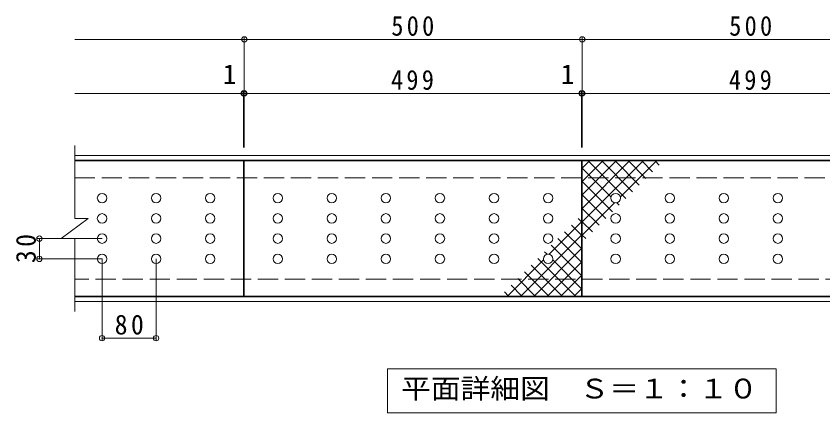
# Model space of a CAD drawing. Units: millimetres on the paper, enlarged 2 times, with parts at other scales. Extents: x -251 to 272, y -274 to 205.
# Drawn here: x -220.2 to 18.5, y 87.3 to 204.8 of the extents above; entities that cross this region are included whole.
import ezdxf
from ezdxf.enums import TextEntityAlignment as Align

# ---------------------------------------------------------------- set-up
doc = ezdxf.new("R2010")
doc.units = ezdxf.units.MM
doc.header["$LTSCALE"] = 2
doc.header["$PDMODE"] = 32
doc.header["$PDSIZE"] = 1.6
doc.linetypes.add('DASHED3', pattern=[4, 3, -1])
for name, color, linetype, lineweight in [('C-1', 2, 'Continuous', 9), ('C-2', 3, 'Continuous', 9), ('C-4', 7, 'Continuous', 9), ('C-5', 7, 'Continuous', 9), ('C-A', 3, 'Continuous', 9)]:
    doc.layers.add(name, color=color, linetype=linetype, lineweight=lineweight)
doc.styles.add('ＭＳ ゴシック', font='')
doc.styles.get('ＭＳ ゴシック').set_extended_font_data('MS Gothic')

msp = doc.modelspace()

# ---------------------------------------------------------------- linework, layer by layer
at = {"layer": 'C-1'}
for p, q in [((-202.87, 163.524), (97.33, 163.524)), ((-202.87, 162.124), (97.33, 162.124)), ((97.33, 121.724), (-202.87, 121.724)), ((97.33, 120.324), (-202.87, 120.324))]:
    msp.add_line(p, q, dxfattribs=at)
at = {"layer": 'C-1', "linetype": 'DASHED3'}
for p, q in [((-202.87, 156.924), (97.33, 156.924)), ((97.33, 126.924), (-202.87, 126.924))]:
    msp.add_line(p, q, dxfattribs=at)
at = {"layer": 'C-2'}
for p, q in [((-202.87, 144.924), (-202.87, 166.524)), ((-152.87, 161.924), (-202.87, 161.924)), ((-152.87, 121.924), (-152.87, 161.924)), ((-206.87, 138.924), (-198.87, 144.924)), ((-202.87, 144.924), (-198.87, 144.924)), ((-206.87, 138.924), (-202.87, 138.924)), ((-202.87, 117.324), (-202.87, 138.924)), ((-152.87, 121.924), (-202.87, 121.924))]:
    msp.add_line(p, q, dxfattribs=at)
for points in [[(-152.67, 121.924), (-152.67, 161.924), (-52.87, 161.924), (-52.87, 121.924)], [(-52.67, 121.924), (-52.67, 161.924), (47.13, 161.924), (47.13, 121.924)]]:
    msp.add_lwpolyline(points, close=True, dxfattribs=at)
at = {"layer": 'C-4'}
for p, q in [((-152.67, 165.924), (-152.67, 198.524)), ((-52.67, 165.924), (-52.67, 198.524)), ((-202.87, 181.924), (-152.67, 181.924)), ((-152.87, 165.924), (-152.87, 182.524)), ((-152.67, 181.924), (-52.87, 181.924)), ((-52.87, 165.924), (-52.87, 182.524)), ((-52.87, 181.924), (-52.67, 181.924)), ((-52.67, 181.924), (47.13, 181.924)), ((-194.77, 138.924), (-213.903, 138.924)), ((-213.303, 132.924), (-213.303, 138.924)), ((-194.77, 132.924), (-213.903, 132.924)), ((-194.77, 132.924), (-194.77, 108.849)), ((-178.77, 132.924), (-178.77, 108.849)), ((-194.77, 109.449), (-178.77, 109.449))]:
    msp.add_line(p, q, dxfattribs=at)
msp.add_lwpolyline([(-202.87, 197.924), (-52.67, 197.924), (97.33, 197.924)], dxfattribs=at)
for p in [(-152.67, 197.924), (-52.67, 197.924), (-152.87, 181.924), (-152.67, 181.924), (-52.87, 181.924), (-52.67, 181.924), (-213.303, 138.924), (-213.303, 132.924), (-194.77, 109.449), (-178.77, 109.449)]:
    msp.add_point(p, dxfattribs=at)
at = {"layer": 'C-5'}
for p, q in [((-110.27, 100.324), (4.73, 100.324)), ((-110.27, 87.324), (-110.27, 100.324))]:
    msp.add_line(p, q, dxfattribs=at)
msp.add_lwpolyline([(4.73, 100.324), (4.73, 87.324), (-110.27, 87.324)], dxfattribs=at)
at = {"layer": 'C-A'}
for p, q in [((-52.67, 159.768), (-50.514, 161.924)), ((-52.67, 155.808), (-46.554, 161.924)), ((-52.67, 151.848), (-42.594, 161.924)), ((-52.67, 147.889), (-38.635, 161.924)), ((-52.67, 143.929), (-34.675, 161.924)), ((-50.867, 161.924), (-39.756, 150.814)), ((-46.907, 161.924), (-37.777, 152.794)), ((-42.947, 161.924), (-35.797, 154.774)), ((-41.405, 151.234), (-30.715, 161.924)), ((-38.987, 161.924), (-33.817, 156.754)), ((-35.027, 161.924), (-31.837, 158.734)), ((-31.068, 161.924), (-29.857, 160.714)), ((-52.67, 159.768), (-44.136, 151.234)), ((-52.67, 155.808), (-43.716, 146.854)), ((-52.67, 151.848), (-45.696, 144.874)), ((-52.67, 139.969), (-43.08, 149.559)), ((-42.461, 149.559), (-41.736, 148.834)), ((-52.67, 147.889), (-47.676, 142.894)), ((-52.87, 143.879), (-62.46, 134.289)), ((-52.87, 143.879), (-53.905, 144.914)), ((-52.67, 143.929), (-49.656, 140.915)), ((-52.87, 135.96), (-57.864, 140.954)), ((-52.87, 139.92), (-55.885, 142.934)), ((-52.87, 139.92), (-70.866, 121.924)), ((-52.87, 132), (-59.844, 138.974)), ((-52.67, 139.969), (-51.636, 138.935)), ((-52.87, 128.04), (-61.824, 136.994)), ((-52.87, 135.96), (-66.906, 121.924)), ((-63.08, 134.29), (-63.804, 135.014)), ((-64.136, 132.614), (-74.826, 121.924)), ((-54.674, 121.924), (-65.784, 133.034)), ((-52.87, 132), (-62.946, 121.924)), ((-52.87, 124.08), (-61.405, 132.615)), ((-62.593, 121.924), (-69.744, 129.075)), ((-58.634, 121.924), (-67.764, 131.055)), ((-66.553, 121.924), (-71.724, 127.095)), ((-52.87, 128.04), (-58.986, 121.924)), ((-70.513, 121.924), (-73.704, 125.115)), ((-74.473, 121.924), (-75.684, 123.135)), ((-52.87, 124.08), (-55.027, 121.924))]:
    msp.add_line(p, q, dxfattribs=at)
for centre in [(-194.77, 150.924), (-178.77, 150.924), (-162.77, 150.924), (-142.77, 150.924), (-126.77, 150.924), (-110.77, 150.924), (-94.77, 150.924), (-78.77, 150.924), (-62.77, 150.924), (-42.77, 150.924), (-26.77, 150.924), (-10.77, 150.924), (5.23, 150.924), (-194.77, 144.924), (-178.77, 144.924), (-162.77, 144.924), (-142.77, 144.924), (-126.77, 144.924), (-110.77, 144.924), (-94.77, 144.924), (-78.77, 144.924), (-62.77, 144.924), (-42.77, 144.924), (-26.77, 144.924), (-10.77, 144.924), (5.23, 144.924), (-194.77, 138.924), (-178.77, 138.924), (-162.77, 138.924), (-142.77, 138.924), (-126.77, 138.924), (-110.77, 138.924), (-94.77, 138.924), (-78.77, 138.924), (-62.77, 138.924), (-42.77, 138.924), (-26.77, 138.924), (-10.77, 138.924), (5.23, 138.924), (-194.77, 132.924), (-178.77, 132.924), (-162.77, 132.924), (-142.77, 132.924), (-126.77, 132.924), (-110.77, 132.924), (-94.77, 132.924), (-78.77, 132.924), (-62.77, 132.924), (-42.77, 132.924), (-26.77, 132.924), (-10.77, 132.924), (5.23, 132.924)]:
    msp.add_circle(centre, 1.4, dxfattribs=at)

# ---------------------------------------------------------------- texts
at = {"layer": 'C-4', "color": 2, "style": 'ＭＳ ゴシック'}
for p in [(-159.01, 182.924), (-59.01, 182.924)]:
    msp.add_text('1', height=5.865, dxfattribs=at).set_placement(p, align=Align.BOTTOM_LEFT)
at = {"layer": 'C-4', "color": 2, "char_height": 5.865, "attachment_point": 7, "style": 'ＭＳ ゴシック'}
for s, insert in [('\\T1.27;\\W0.9;500', (-109.17, 198.924)), ('\\T1.27;\\W0.9;500', (-9.17, 198.924)), ('\\T1.27;\\W0.9;499', (-109.27, 182.924)), ('\\T1.27;\\W0.9;499', (-9.27, 182.924)), ('\\T1.27;\\W0.95;80', (-191.02, 110.449))]:
    msp.add_mtext(s, dxfattribs=dict(at, insert=insert))
at = {"layer": 'C-4', "color": 2, "insert": (-214.303, 131.674), "char_height": 5.865, "attachment_point": 7, "rotation": 90, "style": 'ＭＳ ゴシック'}
msp.add_mtext('\\T1.27;\\W0.95;30', dxfattribs=at)
at = {"layer": 'C-5', "color": 2, "style": 'ＭＳ ゴシック', "width": 1.1}
msp.add_text('平面詳細図\u3000Ｓ＝１：１０', height=5.865, dxfattribs=at).set_placement((-106.27, 89.824), align=Align.BOTTOM_LEFT)

doc.saveas('drawing.dxf')
